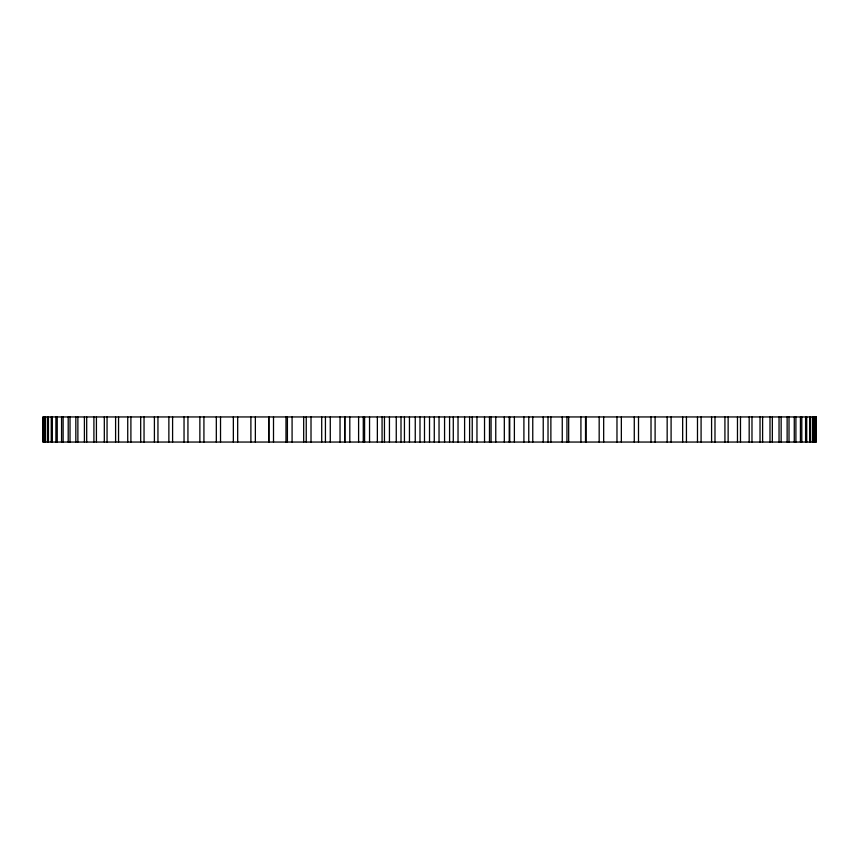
<?xml version="1.0" encoding="UTF-8"?>
<svg xmlns="http://www.w3.org/2000/svg" width="859" height="859" viewBox="0 0 859 859"><rect width="100%" height="100%" fill="white"/><g stroke="black" fill="none" stroke-linecap="round" stroke-linejoin="round"><path stroke-width="1.29" d="M815.953 416.948L815.953 442.052M815.792 416.948L815.792 442.052M815.266 416.948L815.266 442.052M814.912 416.948L814.912 442.052M813.452 416.948L813.452 442.052M812.829 416.948L812.829 442.052M810.595 416.948L810.595 442.052M809.715 416.948L809.715 442.052M806.708 416.948L806.708 442.052M805.581 416.948L805.581 442.052M801.801 416.948L801.801 442.052M800.427 416.948L800.427 442.052M795.906 416.948L795.906 442.052M794.274 416.948L794.274 442.052M789.013 416.948L789.013 442.052M787.134 416.948L787.134 442.052M781.153 416.948L781.153 442.052M779.038 416.948L779.038 442.052M772.338 416.948L772.338 442.052M769.997 416.948L769.997 442.052M762.609 416.948L762.609 442.052M760.032 416.948L760.032 442.052M751.979 416.948L751.979 442.052M749.177 416.948L749.177 442.052M740.479 416.948L740.479 442.052M737.473 416.948L737.473 442.052M728.142 416.948L728.142 442.052M724.921 416.948L724.921 442.052M714.989 416.948L714.989 442.052M711.585 416.948L711.585 442.052M701.084 416.948L701.084 442.052M697.487 416.948L697.487 442.052M686.438 416.948L686.438 442.052M682.658 416.948L682.658 442.052M671.094 416.948L671.094 442.052M667.164 416.948L667.164 442.052M655.106 416.948L655.106 442.052M651.015 416.948L651.015 442.052M638.505 416.948L638.505 442.052M634.275 416.948L634.275 442.052M621.347 416.948L621.347 442.052M616.977 416.948L616.977 442.052M603.673 416.948L603.673 442.052M599.174 416.948L599.174 442.052M586.074 416.948L586.074 442.052M585.527 416.948L585.527 442.052M580.92 416.948L580.92 442.052M568.669 416.948L568.669 442.052M566.951 416.948L566.951 442.052M562.258 416.948L562.258 442.052M550.877 416.948L550.877 442.052M548.021 416.948L548.021 442.052M543.232 416.948L543.232 442.052M532.763 416.948L532.763 442.052M528.757 416.948L528.757 442.052M523.904 416.948L523.904 442.052M514.38 416.948L514.38 442.052M509.741 416.948L509.741 442.052M509.237 416.948L509.237 442.052M504.319 416.948L504.319 442.052M495.761 416.948L495.761 442.052M491.069 416.948L491.069 442.052M489.49 416.948L489.49 442.052M484.53 416.948L484.53 442.052M476.96 416.948L476.96 442.052M472.235 416.948L472.235 442.052M469.594 416.948L469.594 442.052M464.601 416.948L464.601 442.052M458.03 416.948L458.03 442.052M453.284 416.948L453.284 442.052M449.579 416.948L449.579 442.052M444.565 416.948L444.565 442.052M439.035 416.948L439.035 442.052M434.278 416.948L434.278 442.052M429.521 416.948L429.521 442.052M424.496 416.948L424.496 442.052M419.997 416.948L419.997 442.052M415.251 416.948L415.251 442.052M409.453 416.948L409.453 442.052M404.439 416.948L404.439 442.052M401.003 416.948L401.003 442.052M396.257 416.948L396.257 442.052M389.438 416.948L389.438 442.052M384.456 416.948L384.456 442.052M382.072 416.948L382.072 442.052M377.359 416.948L377.359 442.052M369.542 416.948L369.542 442.052M364.592 416.948L364.592 442.052M363.271 416.948L363.271 442.052M358.6 416.948L358.6 442.052M349.796 416.948L349.796 442.052M344.899 416.948L344.899 442.052M344.652 416.948L344.652 442.052M340.035 416.948L340.035 442.052M330.275 416.948L330.275 442.052M325.432 416.948L325.432 442.052M321.706 416.948L321.706 442.052M311.012 416.948L311.012 442.052M306.244 416.948L306.244 442.052M303.678 416.948L303.678 442.052M292.081 416.948L292.081 442.052M287.4 416.948L287.4 442.052M285.983 416.948L285.983 442.052M273.506 416.948L273.506 442.052M268.931 416.948L268.931 442.052M268.674 416.948L268.674 442.052M255.359 416.948L255.359 442.052M250.892 416.948L250.892 442.052M237.685 416.948L237.685 442.052M233.347 416.948L233.347 442.052M220.527 416.948L220.527 442.052M216.318 416.948L216.318 442.052M203.927 416.948L203.927 442.052M199.868 416.948L199.868 442.052M187.938 416.948L187.938 442.052M184.041 416.948L184.041 442.052M172.595 416.948L172.595 442.052M168.869 416.948L168.869 442.052M157.949 416.948L157.949 442.052M154.405 416.948L154.405 442.052M144.044 416.948L144.044 442.052M140.683 416.948L140.683 442.052M130.901 416.948L130.901 442.052M127.733 416.948L127.733 442.052M118.553 416.948L118.553 442.052M115.6 416.948L115.6 442.052M107.053 416.948L107.053 442.052M104.315 416.948L104.315 442.052M96.423 416.948L96.423 442.052M93.91 416.948L93.91 442.052M86.695 416.948L86.695 442.052M84.407 416.948L84.407 442.052M77.879 416.948L77.879 442.052M75.828 416.948L75.828 442.052M70.019 416.948L70.019 442.052M68.205 416.948L68.205 442.052M63.126 416.948L63.126 442.052M61.558 416.948L61.558 442.052M57.231 416.948L57.231 442.052M55.91 416.948L55.91 442.052M52.324 416.948L52.324 442.052M51.261 416.948L51.261 442.052M48.437 416.948L48.437 442.052M47.632 416.948L47.632 442.052M45.581 416.948L45.581 442.052M45.033 416.948L45.033 442.052M43.766 416.948L43.766 442.052M43.476 416.948L43.476 442.052M43.24 416.948L43.24 442.052M816.05 416.948L42.95 416.948L42.95 442.052L816.05 442.052L816.05 416.948"/></g></svg>
